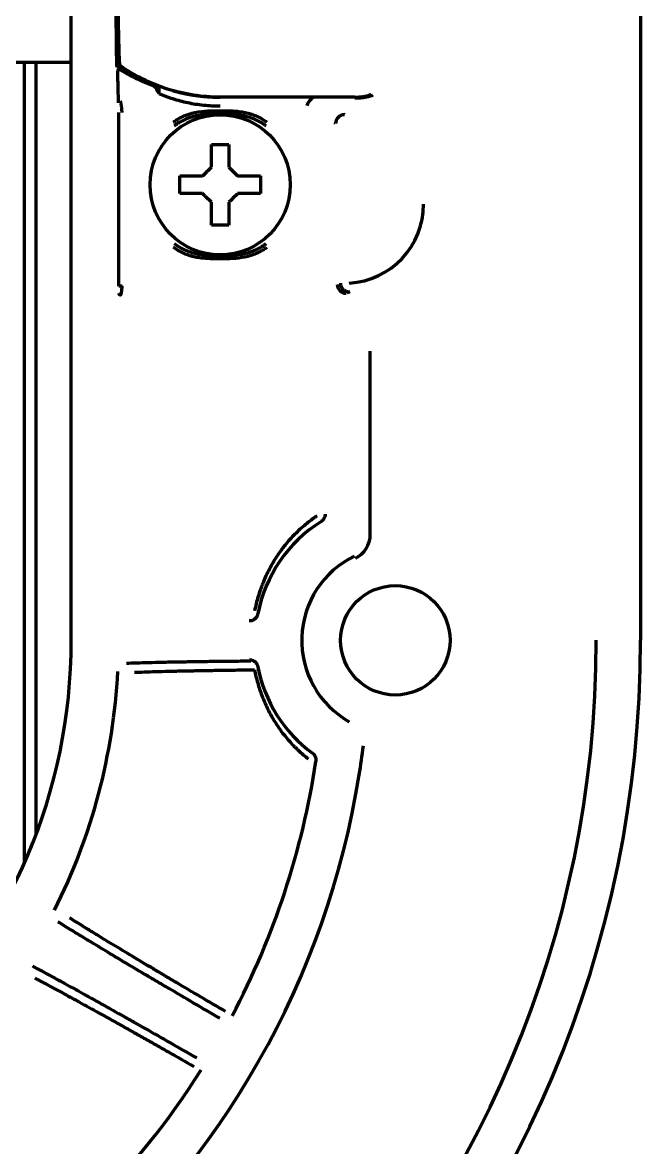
# Model space of a CAD drawing. Header units: inches. Extents: x -3055 to 7244, y 299 to 5591.
# Drawn here: x 3689.8 to 3725.1, y 4455.6 to 4519.8 of the extents above; entities that cross this region are included whole.
import ezdxf

# ---------------------------------------------------------------- set-up
doc = ezdxf.new("R2010")
doc.units = ezdxf.units.IN

msp = doc.modelspace()

# ---------------------------------------------------------------- linework, layer by layer
at = {"linetype": 'Continuous', "lineweight": 70}
for p, q in [((3725.119, 4556.574), (3725.119, 4484.563)), ((3692.619, 4484.563), (3692.619, 4528.586)), ((3664.967, 4517.563), (3692.618, 4517.563)), ((3689.94, 4517.564), (3689.94, 4471.856)), ((3690.619, 4473.525), (3690.619, 4517.565)), ((3695.413, 4517.351), (3695.398, 4517.361)), ((3695.423, 4517.344), (3695.413, 4517.351)), ((3701.118, 4515.563), (3701.119, 4515.563)), ((3708.8, 4515.563), (3701.119, 4515.563)), ((3695.336, 4504.777), (3695.336, 4514.696)), ((3708.212, 4514.556), (3708.173, 4514.59)), ((3707.712, 4514.057), (3707.676, 4514.091)), ((3698.819, 4510.563), (3698.819, 4511.063)), ((3698.819, 4510.063), (3698.819, 4510.563)), ((3703.419, 4511.063), (3703.419, 4510.563)), ((3703.419, 4510.563), (3703.419, 4510.063)), ((3695.521, 4504.777), (3695.336, 4504.777)), ((3709.691, 4490.601), (3709.691, 4501.061))]:
    msp.add_line(p, q, dxfattribs=at)
for centre, radius in [((3701.119, 4510.563), 4), ((3711.119, 4484.563), 3.125)]:
    msp.add_circle(centre, radius, dxfattribs=at)
for centre, radius, start, end in [((3708.235, 4509.447), 4.499, 273.20982, 0.00262), ((3711.119, 4484.563), 7.991, 122.07594, 169.11037), ((3711.119, 4484.563), 5.342, 115.73678, 240.49967), ((3661.119, 4484.563), 64, 180, 0), ((3661.119, 4484.563), 61.472, 180, 0), ((3661.119, 4484.563), 31.5, 180, 0), ((3711.119, 4484.563), 7.991, 190.88963, 233.70037), ((3661.119, 4484.563), 34.207, 333.232, 357.02426), ((3659.481, 4484.827), 50.211, 350.9077, 352.80538), ((3661.119, 4484.563), 45.991, 332.21535, 351.34687), ((3661.119, 4484.563), 48.553, 189.09025, 350.90976), ((3661.119, 4484.563), 45.991, 302.21535, 327.78465)]:
    msp.add_arc(centre, radius, start, end, dxfattribs=at)
for centre, major_axis, ratio, start_param, end_param in [((3695.373, 4517.081), (-0.1, -0.0021), 0.764151, 4.696588, 6.256133), ((3697.35, 4515.763), (-0.179, -0.467), 0.50471, 3.141589, 3.792713), ((3697.35, 4515.763), (-0.179, 0.467), 0.504709, 4.520689, 5.632076), ((3697.35, 4515.763), (0.179, 0.467), 0.504708, 4.904106, 6.283182), ((3706.449, 4515.063), (0.226, 0.446), 0.711761, 0.619546, 1.917516), ((3708.212, 4514.057), (0.424, 0.265), 0.996619, 1.014163, 2.581916), ((3708.307, 4504.875), (0.186, -0.464), 0.998896, 4.332447, 5.902482), ((3695.424, 4504.369), (-0.0707, 0.0707), 0.999695, 0.785279, 2.355718), ((3708.192, 4490.601), (-1.416, -0.496), 0.998612, 1.684757, 2.803906)]:
    msp.add_ellipse(centre, major_axis=major_axis, ratio=ratio, start_param=start_param, end_param=end_param, dxfattribs=at)
for points, degree in [([(3695.241, 4517.279), (3695.238, 4517.281), (3695.234, 4517.303), (3695.226, 4517.415), (3695.218, 4517.624), (3695.21, 4517.95), (3695.202, 4518.412), (3695.197, 4518.945), (3695.193, 4519.442), (3695.19, 4519.902), (3695.189, 4520.329), (3695.188, 4520.718), (3695.187, 4521.073), (3695.187, 4521.399), (3695.187, 4521.597), (3695.187, 4521.692)], 3), ([(3695.326, 4515.247), (3695.317, 4515.469), (3695.298, 4516), (3695.281, 4516.692), (3695.273, 4517.081)], 3), ([(3695.373, 4517.157), (3695.376, 4517.176), (3695.382, 4517.211), (3695.389, 4517.251), (3695.396, 4517.282), (3695.402, 4517.306), (3695.407, 4517.323), (3695.412, 4517.335), (3695.416, 4517.342), (3695.419, 4517.345), (3695.421, 4517.345), (3695.422, 4517.344)], 3), ([(3695.423, 4517.343), (3695.417, 4517.348)], 1), ([(3695.521, 4514.696), (3695.52, 4514.71), (3695.519, 4514.74), (3695.516, 4514.789), (3695.513, 4514.84), (3695.508, 4514.894), (3695.502, 4514.949), (3695.496, 4515.006), (3695.487, 4515.064), (3695.478, 4515.123), (3695.467, 4515.181), (3695.455, 4515.237), (3695.441, 4515.292), (3695.432, 4515.325), (3695.426, 4515.34)], 3), ([(3700.619, 4511.563), (3700.619, 4511.618), (3700.619, 4511.726), (3700.619, 4511.887), (3700.619, 4512.046), (3700.619, 4512.202), (3700.619, 4512.353), (3700.619, 4512.51), (3700.619, 4512.676), (3700.619, 4512.799), (3700.619, 4512.863)], 3), ([(3700.619, 4512.863), (3700.785, 4512.863), (3701.119, 4512.863), (3701.452, 4512.863), (3701.619, 4512.863)], 3), ([(3700.119, 4511.063), (3700.142, 4511.087), (3700.19, 4511.135), (3700.261, 4511.206), (3700.333, 4511.277), (3700.404, 4511.349), (3700.475, 4511.42), (3700.547, 4511.492), (3700.595, 4511.539), (3700.619, 4511.563)], 3), ([(3701.619, 4511.563), (3701.645, 4511.537), (3701.696, 4511.486), (3701.77, 4511.412), (3701.841, 4511.341), (3701.911, 4511.271), (3701.981, 4511.201), (3702.049, 4511.132), (3702.095, 4511.086), (3702.119, 4511.063)], 3), ([(3702.119, 4511.063), (3702.173, 4511.063), (3702.281, 4511.063), (3702.442, 4511.063), (3702.601, 4511.063), (3702.757, 4511.063), (3702.909, 4511.063), (3703.065, 4511.063), (3703.231, 4511.063), (3703.355, 4511.063), (3703.419, 4511.063)], 3), ([(3700.119, 4510.063), (3700.064, 4510.063), (3699.956, 4510.063), (3699.795, 4510.063), (3699.636, 4510.063), (3699.48, 4510.063), (3699.328, 4510.063), (3699.172, 4510.063), (3699.006, 4510.063), (3698.882, 4510.063), (3698.819, 4510.063)], 3), ([(3700.619, 4509.563), (3700.592, 4509.589), (3700.541, 4509.641), (3700.467, 4509.714), (3700.396, 4509.786), (3700.326, 4509.856), (3700.256, 4509.925), (3700.188, 4509.994), (3700.142, 4510.04), (3700.119, 4510.063)], 3), ([(3702.119, 4510.063), (3702.095, 4510.04), (3702.047, 4509.992), (3701.976, 4509.921), (3701.904, 4509.849), (3701.833, 4509.778), (3701.762, 4509.706), (3701.69, 4509.635), (3701.642, 4509.587), (3701.619, 4509.563)], 3), ([(3701.619, 4509.563), (3701.619, 4509.509), (3701.619, 4509.401), (3701.619, 4509.239), (3701.619, 4509.081), (3701.619, 4508.925), (3701.619, 4508.773), (3701.619, 4508.617), (3701.619, 4508.451), (3701.619, 4508.327), (3701.619, 4508.263)], 3), ([(3701.619, 4508.263), (3701.452, 4508.263), (3701.119, 4508.263), (3700.785, 4508.263), (3700.619, 4508.263)], 3), ([(3708.515, 4504.455), (3708.463, 4504.433), (3708.411, 4504.413), (3708.359, 4504.394)], 3)]:
    msp.add_open_spline(points, degree=degree, dxfattribs=at)
for points, knots in [([(3695.398, 4517.361), (3695.397, 4517.362), (3695.394, 4517.366), (3695.388, 4517.411), (3695.378, 4517.565), (3695.366, 4517.839), (3695.354, 4518.247), (3695.341, 4518.752), (3695.329, 4519.286), (3695.319, 4519.79), (3695.31, 4520.251), (3695.303, 4520.672), (3695.297, 4521.055), (3695.291, 4521.39), (3695.288, 4521.599), (3695.287, 4521.692)], [0, 0, 0, 0, 0.013537, 0.087967, 0.171477, 0.265427, 0.371587, 0.484999, 0.587268, 0.677066, 0.757422, 0.829358, 0.894159, 0.952865, 1, 1, 1, 1]), ([(3695.398, 4517.361), (3695.383, 4517.372), (3695.365, 4517.378), (3695.329, 4517.38), (3695.311, 4517.376), (3695.278, 4517.359), (3695.265, 4517.347), (3695.246, 4517.315), (3695.241, 4517.297), (3695.241, 4517.279)], [0, 0, 0, 0, 0.25, 0.25, 0.5, 0.5, 0.75, 0.75, 1, 1, 1, 1]), ([(3697.35, 4516.189), (3697.334, 4516.195), (3697.302, 4516.207), (3697.255, 4516.224), (3697.208, 4516.242), (3697.161, 4516.261), (3697.113, 4516.279), (3697.066, 4516.298), (3697.018, 4516.317), (3696.971, 4516.337), (3696.923, 4516.356), (3696.876, 4516.376), (3696.828, 4516.397), (3696.78, 4516.417), (3696.732, 4516.438), (3696.685, 4516.459), (3696.637, 4516.481), (3696.589, 4516.503), (3696.541, 4516.525), (3696.493, 4516.547), (3696.445, 4516.57), (3696.384, 4516.599), (3696.31, 4516.635), (3696.224, 4516.678), (3696.138, 4516.721), (3696.053, 4516.766), (3695.967, 4516.811), (3695.882, 4516.858), (3695.797, 4516.905), (3695.712, 4516.954), (3695.627, 4517.003), (3695.542, 4517.053), (3695.457, 4517.105), (3695.401, 4517.139), (3695.373, 4517.157)], [0, 0, 0, 0, 0.022367, 0.04483, 0.067389, 0.090046, 0.112799, 0.13565, 0.158599, 0.181646, 0.204792, 0.228037, 0.251382, 0.274827, 0.298372, 0.322018, 0.345765, 0.369613, 0.393564, 0.417616, 0.441771, 0.466028, 0.509546, 0.553236, 0.5971, 0.64114, 0.685357, 0.729754, 0.774331, 0.819092, 0.864038, 0.90917, 0.95449, 1, 1, 1, 1]), ([(3701.119, 4515.563), (3700.611, 4515.563), (3700.103, 4515.602), (3699.1, 4515.756), (3698.604, 4515.871), (3697.636, 4516.176), (3697.164, 4516.365), (3696.253, 4516.812), (3695.814, 4517.071), (3695.398, 4517.361)], [0, 0, 0, 0, 0.25, 0.25, 0.5, 0.5, 0.75, 0.75, 1, 1, 1, 1]), ([(3697.529, 4516.23), (3697.339, 4516.303), (3697.154, 4516.381), (3696.79, 4516.547), (3696.611, 4516.635), (3696.26, 4516.82), (3696.088, 4516.918), (3695.751, 4517.124), (3695.585, 4517.232), (3695.422, 4517.344)], [0, 0, 0, 0, 0.25, 0.25, 0.5, 0.5, 0.75, 0.75, 1, 1, 1, 1]), ([(3697.615, 4515.763), (3697.867, 4515.659), (3698.131, 4515.562), (3698.546, 4515.434), (3698.686, 4515.393), (3698.973, 4515.319), (3699.119, 4515.285), (3699.564, 4515.192), (3699.869, 4515.144), (3700.489, 4515.08), (3700.804, 4515.063), (3701.119, 4515.063)], [0, 0, 0, 0, 0.25, 0.25, 0.375, 0.375, 0.5, 0.5, 0.75, 0.75, 1, 1, 1, 1]), ([(3698.375, 4515.947), (3698.377, 4515.947), (3698.39, 4515.943), (3698.413, 4515.936), (3698.446, 4515.927), (3698.478, 4515.918), (3698.511, 4515.909), (3698.544, 4515.901), (3698.576, 4515.892), (3698.609, 4515.883), (3698.642, 4515.875), (3698.675, 4515.867), (3698.707, 4515.858), (3698.74, 4515.85), (3698.773, 4515.842), (3698.806, 4515.834), (3698.84, 4515.826), (3698.873, 4515.819), (3698.906, 4515.811), (3698.939, 4515.804), (3698.972, 4515.796), (3699.006, 4515.789), (3699.039, 4515.782), (3699.073, 4515.775), (3699.106, 4515.768), (3699.14, 4515.761), (3699.173, 4515.754), (3699.207, 4515.748), (3699.241, 4515.741), (3699.274, 4515.735), (3699.308, 4515.729), (3699.342, 4515.722), (3699.376, 4515.716), (3699.41, 4515.71), (3699.444, 4515.705), (3699.478, 4515.699), (3699.512, 4515.693), (3699.546, 4515.688), (3699.58, 4515.682), (3699.614, 4515.677), (3699.649, 4515.672), (3699.683, 4515.667), (3699.717, 4515.662), (3699.752, 4515.657), (3699.786, 4515.653), (3699.82, 4515.648), (3699.855, 4515.643), (3699.889, 4515.639), (3699.924, 4515.635), (3699.959, 4515.631), (3699.993, 4515.627), (3700.028, 4515.623), (3700.063, 4515.619), (3700.097, 4515.616), (3700.132, 4515.612), (3700.167, 4515.609), (3700.202, 4515.605), (3700.237, 4515.602), (3700.272, 4515.599), (3700.306, 4515.596), (3700.341, 4515.594), (3700.376, 4515.591), (3700.412, 4515.588), (3700.447, 4515.586), (3700.482, 4515.584), (3700.517, 4515.581), (3700.552, 4515.579), (3700.587, 4515.577), (3700.622, 4515.576), (3700.658, 4515.574), (3700.693, 4515.572), (3700.728, 4515.571), (3700.764, 4515.57), (3700.799, 4515.568), (3700.834, 4515.567), (3700.87, 4515.566), (3700.905, 4515.566), (3700.941, 4515.565), (3700.976, 4515.564), (3701.012, 4515.564), (3701.047, 4515.564), (3701.083, 4515.563), (3701.107, 4515.563), (3701.119, 4515.563)], [0, 0, 0, 0, 0.002576, 0.015434, 0.028273, 0.041096, 0.053901, 0.066688, 0.079459, 0.092213, 0.104951, 0.117673, 0.13038, 0.143071, 0.155747, 0.168409, 0.181055, 0.193688, 0.206307, 0.218913, 0.231505, 0.244085, 0.256652, 0.269207, 0.281749, 0.294281, 0.306801, 0.319309, 0.331808, 0.344296, 0.356774, 0.369242, 0.381701, 0.394151, 0.406592, 0.419025, 0.43145, 0.443867, 0.456276, 0.468679, 0.481075, 0.493464, 0.505847, 0.518225, 0.530597, 0.542964, 0.555326, 0.567684, 0.580037, 0.592387, 0.604734, 0.617077, 0.629417, 0.641756, 0.654092, 0.666426, 0.678759, 0.69109, 0.703421, 0.715752, 0.728082, 0.740413, 0.752744, 0.765076, 0.777409, 0.789744, 0.802081, 0.81442, 0.826762, 0.839106, 0.851454, 0.863805, 0.87616, 0.88852, 0.900884, 0.913253, 0.925627, 0.938007, 0.950392, 0.962784, 0.975182, 0.987588, 1, 1, 1, 1]), ([(3708.8, 4515.563), (3708.806, 4515.563), (3708.82, 4515.563), (3708.84, 4515.564), (3708.86, 4515.564), (3708.88, 4515.564), (3708.9, 4515.564), (3708.92, 4515.565), (3708.94, 4515.566), (3708.959, 4515.566), (3708.979, 4515.567), (3708.998, 4515.568), (3709.017, 4515.569), (3709.037, 4515.57), (3709.056, 4515.571), (3709.075, 4515.573), (3709.094, 4515.574), (3709.112, 4515.576), (3709.131, 4515.577), (3709.149, 4515.579), (3709.168, 4515.581), (3709.186, 4515.583), (3709.204, 4515.585), (3709.222, 4515.587), (3709.24, 4515.59), (3709.258, 4515.592), (3709.276, 4515.595), (3709.317, 4515.601), (3709.38, 4515.612), (3709.465, 4515.63), (3709.547, 4515.652), (3709.626, 4515.678), (3709.676, 4515.697), (3709.7, 4515.708), (3709.701, 4515.708)], [0, 0, 0, 0, 0.020634, 0.041151, 0.061554, 0.081845, 0.102027, 0.122105, 0.142081, 0.161958, 0.181741, 0.201433, 0.221038, 0.240559, 0.260001, 0.279367, 0.298662, 0.31789, 0.337055, 0.356162, 0.375216, 0.39422, 0.41318, 0.4321, 0.450986, 0.469842, 0.488674, 0.507486, 0.601277, 0.69672, 0.794518, 0.895363, 0.999923, 1, 1, 1, 1]), ([(3708.8, 4515.52), (3708.808, 4515.52), (3708.823, 4515.52), (3708.847, 4515.52), (3708.87, 4515.52), (3708.893, 4515.521), (3708.916, 4515.521), (3708.939, 4515.522), (3708.962, 4515.523), (3708.984, 4515.524), (3709.007, 4515.525), (3709.029, 4515.526), (3709.051, 4515.527), (3709.073, 4515.528), (3709.095, 4515.53), (3709.116, 4515.531), (3709.138, 4515.533), (3709.159, 4515.534), (3709.18, 4515.536), (3709.201, 4515.538), (3709.221, 4515.54), (3709.241, 4515.543), (3709.261, 4515.545), (3709.281, 4515.547), (3709.301, 4515.55), (3709.32, 4515.552), (3709.339, 4515.555), (3709.385, 4515.562), (3709.458, 4515.574), (3709.556, 4515.595), (3709.652, 4515.619), (3709.745, 4515.648), (3709.804, 4515.67), (3709.833, 4515.681), (3709.833, 4515.681)], [0, 0, 0, 0, 0.020912, 0.041707, 0.062387, 0.082955, 0.103413, 0.123763, 0.144004, 0.164134, 0.184148, 0.204041, 0.223811, 0.243454, 0.262968, 0.282351, 0.301601, 0.320715, 0.339694, 0.358536, 0.377241, 0.395807, 0.414236, 0.432527, 0.450681, 0.468699, 0.486581, 0.504328, 0.598677, 0.695534, 0.794845, 0.896422, 0.999951, 1, 1, 1, 1]), ([(3703.791, 4514.117), (3703.702, 4514.189), (3703.608, 4514.254), (3703.413, 4514.371), (3703.312, 4514.423), (3703.154, 4514.492), (3703.101, 4514.513), (3703.019, 4514.543), (3702.991, 4514.553), (3702.936, 4514.571), (3702.797, 4514.616), (3702.656, 4514.65), (3702.427, 4514.695), (3702.196, 4514.73), (3701.96, 4514.749), (3701.781, 4514.759), (3701.721, 4514.762), (3701.601, 4514.766), (3701.541, 4514.767), (3701.361, 4514.771), (3701.24, 4514.772), (3701.06, 4514.772), (3700.999, 4514.772), (3700.879, 4514.771), (3700.819, 4514.77), (3700.639, 4514.766), (3700.52, 4514.763), (3700.164, 4514.743), (3699.93, 4514.719), (3699.669, 4514.668), (3699.64, 4514.662), (3699.583, 4514.649), (3699.554, 4514.642), (3699.469, 4514.621), (3699.3, 4514.575), (3699.138, 4514.516), (3698.928, 4514.424), (3698.827, 4514.372), (3698.704, 4514.299), (3698.679, 4514.284), (3698.631, 4514.253), (3698.607, 4514.237), (3698.536, 4514.187), (3698.49, 4514.153), (3698.446, 4514.117)], [0, 0, 0, 0, 0.0625, 0.0625, 0.125, 0.125, 0.15625, 0.15625, 0.171875, 0.171875, 0.1875, 0.25, 0.25, 0.3125, 0.375, 0.375, 0.40625, 0.40625, 0.4375, 0.4375, 0.5, 0.5, 0.53125, 0.53125, 0.5625, 0.5625, 0.625, 0.625, 0.75, 0.75, 0.765625, 0.765625, 0.78125, 0.78125, 0.8125, 0.875, 0.875, 0.9375, 0.9375, 0.953125, 0.953125, 0.96875, 0.96875, 1, 1, 1, 1]), ([(3703.739, 4513.92), (3703.649, 4513.99), (3703.555, 4514.054), (3703.36, 4514.17), (3703.259, 4514.223), (3703.103, 4514.293), (3703.051, 4514.315), (3702.97, 4514.347), (3702.943, 4514.357), (3702.889, 4514.376), (3702.753, 4514.423), (3702.615, 4514.462), (3702.28, 4514.54), (3702.052, 4514.573), (3701.704, 4514.604), (3701.587, 4514.611), (3701.354, 4514.62), (3701.237, 4514.622), (3701.061, 4514.622), (3701.003, 4514.621), (3700.886, 4514.619), (3700.827, 4514.618), (3700.653, 4514.611), (3700.537, 4514.604), (3700.191, 4514.573), (3699.962, 4514.541), (3699.709, 4514.482), (3699.68, 4514.475), (3699.624, 4514.461), (3699.596, 4514.453), (3699.513, 4514.43), (3699.457, 4514.413), (3699.294, 4514.359), (3699.187, 4514.317), (3698.98, 4514.224), (3698.879, 4514.172), (3698.757, 4514.099), (3698.733, 4514.084), (3698.684, 4514.053), (3698.661, 4514.037), (3698.59, 4513.989), (3698.543, 4513.955), (3698.498, 4513.92)], [0, 0, 0, 0, 0.0625, 0.0625, 0.125, 0.125, 0.15625, 0.15625, 0.171875, 0.171875, 0.1875, 0.25, 0.25, 0.375, 0.375, 0.4375, 0.4375, 0.5, 0.5, 0.53125, 0.53125, 0.5625, 0.5625, 0.625, 0.625, 0.75, 0.75, 0.765625, 0.765625, 0.78125, 0.78125, 0.8125, 0.8125, 0.875, 0.875, 0.9375, 0.9375, 0.953125, 0.953125, 0.96875, 0.96875, 1, 1, 1, 1]), ([(3701.619, 4512.863), (3701.619, 4512.661), (3701.619, 4512.451), (3701.619, 4512.126), (3701.619, 4512.016), (3701.619, 4511.792), (3701.619, 4511.679), (3701.619, 4511.563)], [0, 0, 0, 0, 0.5, 0.5, 0.75, 0.75, 1, 1, 1, 1]), ([(3698.819, 4511.063), (3699.021, 4511.063), (3699.231, 4511.063), (3699.556, 4511.063), (3699.666, 4511.063), (3699.89, 4511.063), (3700.003, 4511.063), (3700.119, 4511.063)], [0, 0, 0, 0, 0.5, 0.5, 0.75, 0.75, 1, 1, 1, 1]), ([(3703.419, 4510.063), (3703.216, 4510.063), (3703.006, 4510.063), (3702.681, 4510.063), (3702.571, 4510.063), (3702.347, 4510.063), (3702.234, 4510.063), (3702.119, 4510.063)], [0, 0, 0, 0, 0.5, 0.5, 0.75, 0.75, 1, 1, 1, 1]), ([(3700.619, 4508.263), (3700.619, 4508.466), (3700.619, 4508.676), (3700.619, 4509.001), (3700.619, 4509.111), (3700.619, 4509.335), (3700.619, 4509.448), (3700.619, 4509.563)], [0, 0, 0, 0, 0.5, 0.5, 0.75, 0.75, 1, 1, 1, 1]), ([(3698.446, 4507.009), (3698.535, 4506.938), (3698.629, 4506.873), (3698.824, 4506.756), (3698.925, 4506.704), (3699.083, 4506.635), (3699.136, 4506.614), (3699.218, 4506.584), (3699.246, 4506.574), (3699.301, 4506.555), (3699.44, 4506.511), (3699.581, 4506.476), (3699.81, 4506.431), (3700.041, 4506.396), (3700.277, 4506.378), (3700.456, 4506.368), (3700.516, 4506.365), (3700.636, 4506.361), (3700.696, 4506.359), (3700.876, 4506.356), (3700.997, 4506.355), (3701.177, 4506.355), (3701.238, 4506.355), (3701.358, 4506.356), (3701.418, 4506.357), (3701.598, 4506.36), (3701.717, 4506.364), (3702.073, 4506.384), (3702.307, 4506.408), (3702.568, 4506.459), (3702.597, 4506.465), (3702.654, 4506.478), (3702.683, 4506.484), (3702.769, 4506.506), (3702.937, 4506.552), (3703.099, 4506.611), (3703.309, 4506.703), (3703.41, 4506.754), (3703.533, 4506.828), (3703.558, 4506.843), (3703.606, 4506.874), (3703.63, 4506.89), (3703.701, 4506.939), (3703.747, 4506.974), (3703.791, 4507.009)], [0, 0, 0, 0, 0.0625, 0.0625, 0.125, 0.125, 0.15625, 0.15625, 0.171875, 0.171875, 0.1875, 0.25, 0.25, 0.3125, 0.375, 0.375, 0.40625, 0.40625, 0.4375, 0.4375, 0.5, 0.5, 0.53125, 0.53125, 0.5625, 0.5625, 0.625, 0.625, 0.75, 0.75, 0.765625, 0.765625, 0.78125, 0.78125, 0.8125, 0.875, 0.875, 0.9375, 0.9375, 0.953125, 0.953125, 0.96875, 0.96875, 1, 1, 1, 1]), ([(3698.498, 4507.206), (3698.589, 4507.136), (3698.682, 4507.073), (3698.877, 4506.956), (3698.978, 4506.904), (3699.134, 4506.833), (3699.186, 4506.811), (3699.267, 4506.78), (3699.294, 4506.77), (3699.348, 4506.75), (3699.484, 4506.703), (3699.622, 4506.665), (3699.957, 4506.587), (3700.185, 4506.554), (3700.533, 4506.523), (3700.65, 4506.516), (3700.883, 4506.507), (3701, 4506.505), (3701.176, 4506.505), (3701.234, 4506.505), (3701.351, 4506.507), (3701.41, 4506.509), (3701.584, 4506.516), (3701.7, 4506.523), (3702.046, 4506.553), (3702.275, 4506.586), (3702.528, 4506.645), (3702.557, 4506.652), (3702.613, 4506.666), (3702.641, 4506.674), (3702.724, 4506.697), (3702.78, 4506.714), (3702.943, 4506.768), (3703.05, 4506.809), (3703.257, 4506.903), (3703.358, 4506.955), (3703.48, 4507.028), (3703.504, 4507.043), (3703.553, 4507.074), (3703.576, 4507.09), (3703.647, 4507.138), (3703.694, 4507.171), (3703.739, 4507.206)], [0, 0, 0, 0, 0.0625, 0.0625, 0.125, 0.125, 0.15625, 0.15625, 0.171875, 0.171875, 0.1875, 0.25, 0.25, 0.375, 0.375, 0.4375, 0.4375, 0.5, 0.5, 0.53125, 0.53125, 0.5625, 0.5625, 0.625, 0.625, 0.75, 0.75, 0.765625, 0.765625, 0.78125, 0.78125, 0.8125, 0.8125, 0.875, 0.875, 0.9375, 0.9375, 0.953125, 0.953125, 0.96875, 0.96875, 1, 1, 1, 1]), ([(3695.424, 4504.269), (3695.425, 4504.269), (3695.426, 4504.269), (3695.428, 4504.27), (3695.43, 4504.27), (3695.432, 4504.271), (3695.433, 4504.273), (3695.435, 4504.274), (3695.437, 4504.276), (3695.439, 4504.277), (3695.441, 4504.279), (3695.443, 4504.281), (3695.444, 4504.284), (3695.446, 4504.286), (3695.448, 4504.289), (3695.45, 4504.291), (3695.451, 4504.294), (3695.453, 4504.297), (3695.455, 4504.301), (3695.456, 4504.304), (3695.458, 4504.307), (3695.46, 4504.311), (3695.461, 4504.315), (3695.463, 4504.318), (3695.464, 4504.322), (3695.466, 4504.326), (3695.467, 4504.331), (3695.469, 4504.335), (3695.47, 4504.339), (3695.472, 4504.344), (3695.473, 4504.348), (3695.474, 4504.353), (3695.476, 4504.358), (3695.477, 4504.363), (3695.479, 4504.368), (3695.48, 4504.373), (3695.481, 4504.378), (3695.482, 4504.383), (3695.484, 4504.388), (3695.485, 4504.394), (3695.486, 4504.399), (3695.487, 4504.405), (3695.488, 4504.41), (3695.49, 4504.416), (3695.491, 4504.422), (3695.492, 4504.428), (3695.493, 4504.433), (3695.495, 4504.447), (3695.499, 4504.469), (3695.504, 4504.502), (3695.508, 4504.538), (3695.511, 4504.57), (3695.514, 4504.596), (3695.515, 4504.615), (3695.516, 4504.634), (3695.517, 4504.653), (3695.518, 4504.672), (3695.519, 4504.691), (3695.52, 4504.709), (3695.52, 4504.727), (3695.52, 4504.744), (3695.521, 4504.761), (3695.521, 4504.772), (3695.521, 4504.777)], [0, 0, 0, 0, 0.015383, 0.030642, 0.04578, 0.060796, 0.07569, 0.090464, 0.105118, 0.119651, 0.134066, 0.148361, 0.162537, 0.176595, 0.190535, 0.204357, 0.218062, 0.231651, 0.245122, 0.258478, 0.271717, 0.284841, 0.297849, 0.310743, 0.323521, 0.336185, 0.348735, 0.361171, 0.373493, 0.385703, 0.397799, 0.409782, 0.421652, 0.43341, 0.445056, 0.45659, 0.468013, 0.479324, 0.490524, 0.501614, 0.512592, 0.523459, 0.534216, 0.544863, 0.5554, 0.565828, 0.576145, 0.586353, 0.635571, 0.684796, 0.734095, 0.783531, 0.806444, 0.828729, 0.850396, 0.871438, 0.891831, 0.911565, 0.930648, 0.949062, 0.966772, 0.983755, 1, 1, 1, 1]), ([(3707.988, 4504.954), (3707.988, 4504.921), (3707.991, 4504.887), (3708.005, 4504.82), (3708.015, 4504.788), (3708.042, 4504.726), (3708.059, 4504.696), (3708.097, 4504.64), (3708.12, 4504.615), (3708.169, 4504.568), (3708.196, 4504.547), (3708.253, 4504.512), (3708.284, 4504.497), (3708.348, 4504.473), (3708.381, 4504.465), (3708.447, 4504.455), (3708.481, 4504.454), (3708.515, 4504.455)], [0, 0, 0, 0, 0.125, 0.125, 0.25, 0.25, 0.375, 0.375, 0.5, 0.5, 0.625, 0.625, 0.75, 0.75, 0.875, 0.875, 1, 1, 1, 1]), ([(3706.659, 4491.67), (3706.601, 4491.631), (3706.543, 4491.591), (3706.428, 4491.511), (3706.259, 4491.388), (3706.095, 4491.259), (3705.776, 4490.995), (3705.573, 4490.809), (3705.187, 4490.417), (3705.003, 4490.212), (3704.786, 4489.943), (3704.743, 4489.888), (3704.658, 4489.778), (3704.617, 4489.723), (3704.494, 4489.554), (3704.415, 4489.44), (3704.187, 4489.093), (3704.047, 4488.855), (3703.79, 4488.364), (3703.673, 4488.112), (3703.541, 4487.788), (3703.515, 4487.723), (3703.466, 4487.592), (3703.393, 4487.394), (3703.329, 4487.194), (3703.208, 4486.79), (3703.141, 4486.516), (3703.087, 4486.238)], [0, 0, 0, 0, 0.03125, 0.03125, 0.0625, 0.125, 0.125, 0.25, 0.25, 0.375, 0.375, 0.40625, 0.40625, 0.4375, 0.4375, 0.5, 0.5, 0.625, 0.625, 0.75, 0.75, 0.78125, 0.78125, 0.8125, 0.875, 0.875, 1, 1, 1, 1]), ([(3707.11, 4491.759), (3707.11, 4491.717), (3707.105, 4491.675), (3707.091, 4491.624), (3707.088, 4491.614), (3707.082, 4491.594), (3707.078, 4491.584), (3707.066, 4491.554), (3707.048, 4491.516), (3707.026, 4491.48), (3707.007, 4491.455), (3707, 4491.446), (3706.987, 4491.43), (3706.98, 4491.422), (3706.943, 4491.384), (3706.911, 4491.357), (3706.875, 4491.335)], [0, 0, 0, 0, 0.25, 0.25, 0.3125, 0.3125, 0.375, 0.375, 0.5, 0.625, 0.625, 0.6875, 0.6875, 0.75, 0.75, 1, 1, 1, 1]), ([(3703.271, 4486.073), (3703.266, 4486.044), (3703.258, 4486.017), (3703.243, 4485.977), (3703.237, 4485.963), (3703.224, 4485.937), (3703.218, 4485.925), (3703.195, 4485.887), (3703.179, 4485.864), (3703.151, 4485.831), (3703.141, 4485.821), (3703.12, 4485.8), (3703.109, 4485.791), (3703.076, 4485.763), (3703.052, 4485.747), (3703.015, 4485.725), (3703.002, 4485.719), (3702.976, 4485.707), (3702.962, 4485.701), (3702.921, 4485.687), (3702.866, 4485.672), (3702.809, 4485.667), (3702.78, 4485.667)], [0, 0, 0, 0, 0.125, 0.125, 0.1875, 0.1875, 0.25, 0.25, 0.375, 0.375, 0.4375, 0.4375, 0.5, 0.5, 0.625, 0.625, 0.6875, 0.6875, 0.75, 0.75, 0.875, 1, 1, 1, 1]), ([(3695.778, 4483.262), (3695.958, 4483.268), (3696.154, 4483.275), (3696.578, 4483.288), (3697.032, 4483.301), (3697.547, 4483.313), (3697.957, 4483.322), (3698.097, 4483.325), (3698.314, 4483.329), (3698.424, 4483.331), (3698.536, 4483.333), (3698.611, 4483.335), (3698.649, 4483.335), (3698.991, 4483.342), (3699.306, 4483.347), (3699.959, 4483.357), (3700.633, 4483.366), (3701.352, 4483.374), (3702.092, 4483.382), (3702.473, 4483.386), (3702.866, 4483.389)], [0, 0, 0, 0, 0.125, 0.125, 0.25, 0.375, 0.375, 0.4375, 0.4375, 0.46875, 0.484375, 0.484375, 0.5, 0.5, 0.625, 0.625, 0.75, 0.875, 0.875, 1, 1, 1, 1]), ([(3702.78, 4483.46), (3702.809, 4483.46), (3702.837, 4483.457), (3702.88, 4483.45), (3702.894, 4483.447), (3702.922, 4483.439), (3702.936, 4483.435), (3702.976, 4483.42), (3703.002, 4483.408), (3703.04, 4483.387), (3703.052, 4483.379), (3703.076, 4483.363), (3703.087, 4483.354), (3703.121, 4483.327), (3703.141, 4483.307), (3703.169, 4483.274), (3703.178, 4483.262), (3703.195, 4483.239), (3703.203, 4483.227), (3703.225, 4483.19), (3703.237, 4483.164), (3703.253, 4483.124), (3703.257, 4483.11), (3703.265, 4483.082), (3703.269, 4483.068), (3703.271, 4483.054)], [0, 0, 0, 0, 0.125, 0.125, 0.1875, 0.1875, 0.25, 0.25, 0.375, 0.375, 0.4375, 0.4375, 0.5, 0.5, 0.625, 0.625, 0.6875, 0.6875, 0.75, 0.75, 0.875, 0.875, 0.9375, 0.9375, 1, 1, 1, 1]), ([(3696.234, 4482.738), (3696.407, 4482.745), (3696.596, 4482.753), (3697.004, 4482.767), (3697.442, 4482.781), (3697.939, 4482.794), (3698.333, 4482.804), (3698.469, 4482.807), (3698.678, 4482.812), (3698.748, 4482.813), (3698.891, 4482.816), (3698.964, 4482.818), (3699.183, 4482.823), (3699.333, 4482.826), (3699.563, 4482.83), (3699.64, 4482.831), (3699.796, 4482.834), (3699.875, 4482.836), (3700.272, 4482.843), (3700.599, 4482.848), (3701.275, 4482.858), (3701.623, 4482.863), (3702.339, 4482.872), (3702.707, 4482.876), (3703.086, 4482.88)], [0, 0, 0, 0, 0.125, 0.125, 0.25, 0.375, 0.375, 0.4375, 0.4375, 0.46875, 0.46875, 0.5, 0.5, 0.5625, 0.5625, 0.59375, 0.59375, 0.625, 0.625, 0.75, 0.75, 0.875, 0.875, 1, 1, 1, 1]), ([(3703.086, 4482.88), (3703.11, 4482.754), (3703.137, 4482.627), (3703.196, 4482.378), (3703.228, 4482.254), (3703.332, 4481.887), (3703.412, 4481.647), (3703.591, 4481.176), (3703.69, 4480.945), (3703.855, 4480.605), (3703.912, 4480.493), (3704.002, 4480.326), (3704.033, 4480.27), (3704.096, 4480.16), (3704.127, 4480.106), (3704.289, 4479.835), (3704.428, 4479.626), (3704.723, 4479.221), (3704.88, 4479.025), (3705.129, 4478.742), (3705.214, 4478.649), (3705.346, 4478.512), (3705.391, 4478.467), (3705.481, 4478.378), (3705.527, 4478.334), (3705.758, 4478.115), (3705.951, 4477.95), (3706.153, 4477.792)], [0, 0, 0, 0, 0.0625, 0.0625, 0.125, 0.125, 0.25, 0.25, 0.375, 0.375, 0.4375, 0.4375, 0.46875, 0.46875, 0.5, 0.5, 0.625, 0.625, 0.75, 0.75, 0.8125, 0.8125, 0.84375, 0.84375, 0.875, 0.875, 1, 1, 1, 1]), ([(3706.388, 4478.123), (3706.425, 4478.096), (3706.457, 4478.064), (3706.499, 4478.011), (3706.512, 4477.992), (3706.535, 4477.952), (3706.545, 4477.932), (3706.562, 4477.89), (3706.57, 4477.869), (3706.581, 4477.825), (3706.59, 4477.78), (3706.592, 4477.735), (3706.592, 4477.689), (3706.59, 4477.666), (3706.586, 4477.644)], [0, 0, 0, 0, 0.25, 0.25, 0.375, 0.375, 0.5, 0.5, 0.625, 0.625, 0.75, 0.875, 0.875, 1, 1, 1, 1]), ([(3701.096, 4462.992), (3700.587, 4463.288), (3700.091, 4463.578), (3699.119, 4464.146), (3698.645, 4464.425), (3697.95, 4464.833), (3697.721, 4464.968), (3697.382, 4465.168), (3697.269, 4465.235), (3697.102, 4465.334), (3697.046, 4465.367), (3696.935, 4465.432), (3696.88, 4465.465), (3696.388, 4465.756), (3695.97, 4466.004), (3695.175, 4466.478), (3694.797, 4466.704), (3694.259, 4467.027), (3694.085, 4467.132), (3693.874, 4467.26), (3693.832, 4467.285), (3693.749, 4467.335), (3693.708, 4467.36), (3693.585, 4467.435), (3693.505, 4467.483), (3693.112, 4467.722), (3692.825, 4467.898), (3692.301, 4468.221), (3692.065, 4468.367), (3691.856, 4468.499)], [0, 0, 0, 0, 0.125, 0.125, 0.25, 0.25, 0.3125, 0.3125, 0.34375, 0.34375, 0.359375, 0.359375, 0.375, 0.375, 0.5, 0.5, 0.625, 0.625, 0.6875, 0.6875, 0.703125, 0.703125, 0.71875, 0.71875, 0.75, 0.75, 0.875, 0.875, 1, 1, 1, 1]), ([(3701.432, 4463.38), (3700.942, 4463.666), (3700.463, 4463.947), (3699.525, 4464.497), (3699.068, 4464.767), (3698.397, 4465.163), (3698.176, 4465.294), (3697.849, 4465.488), (3697.741, 4465.552), (3697.579, 4465.648), (3697.525, 4465.68), (3697.419, 4465.744), (3697.366, 4465.775), (3696.89, 4466.058), (3696.487, 4466.299), (3695.72, 4466.759), (3695.355, 4466.978), (3694.837, 4467.292), (3694.669, 4467.394), (3694.465, 4467.518), (3694.425, 4467.542), (3694.345, 4467.591), (3694.305, 4467.616), (3694.186, 4467.688), (3694.031, 4467.783), (3693.882, 4467.874), (3693.773, 4467.941), (3693.737, 4467.964), (3693.665, 4468.007), (3693.489, 4468.116), (3693.322, 4468.219), (3692.942, 4468.456), (3692.715, 4468.599), (3692.513, 4468.727)], [0, 0, 0, 0, 0.125, 0.125, 0.25, 0.25, 0.3125, 0.3125, 0.34375, 0.34375, 0.359375, 0.359375, 0.375, 0.375, 0.5, 0.5, 0.625, 0.625, 0.6875, 0.6875, 0.703125, 0.703125, 0.71875, 0.71875, 0.75, 0.78125, 0.78125, 0.796875, 0.796875, 0.8125, 0.875, 0.875, 1, 1, 1, 1]), ([(3690.399, 4465.976), (3690.618, 4465.861), (3690.862, 4465.73), (3691.401, 4465.439), (3691.696, 4465.279), (3692.175, 4465.017), (3692.341, 4464.926), (3692.599, 4464.783), (3692.687, 4464.735), (3692.821, 4464.661), (3692.866, 4464.636), (3692.957, 4464.586), (3693.002, 4464.56), (3693.416, 4464.331), (3693.803, 4464.116), (3694.611, 4463.664), (3695.033, 4463.427), (3695.692, 4463.056), (3695.917, 4462.929), (3696.203, 4462.768), (3696.26, 4462.735), (3696.376, 4462.67), (3696.434, 4462.637), (3696.609, 4462.538), (3696.726, 4462.472), (3697.315, 4462.138), (3697.796, 4461.865), (3698.777, 4461.306), (3699.278, 4461.02), (3699.788, 4460.728)], [0, 0, 0, 0, 0.125, 0.125, 0.25, 0.25, 0.3125, 0.3125, 0.34375, 0.34375, 0.359375, 0.359375, 0.375, 0.375, 0.5, 0.5, 0.625, 0.625, 0.6875, 0.6875, 0.703125, 0.703125, 0.71875, 0.71875, 0.75, 0.75, 0.875, 0.875, 1, 1, 1, 1]), ([(3690.531, 4465.293), (3690.742, 4465.183), (3690.979, 4465.058), (3691.501, 4464.779), (3691.786, 4464.625), (3692.249, 4464.373), (3692.409, 4464.286), (3692.659, 4464.149), (3692.744, 4464.103), (3692.874, 4464.032), (3692.917, 4464.008), (3693.005, 4463.959), (3693.049, 4463.935), (3693.45, 4463.715), (3693.823, 4463.508), (3694.605, 4463.074), (3695.013, 4462.847), (3695.65, 4462.49), (3695.867, 4462.368), (3696.144, 4462.212), (3696.199, 4462.181), (3696.311, 4462.118), (3696.367, 4462.087), (3696.536, 4461.992), (3696.763, 4461.864), (3696.993, 4461.734), (3697.225, 4461.603), (3697.342, 4461.537), (3697.692, 4461.339), (3697.928, 4461.205), (3698.643, 4460.8), (3699.128, 4460.524), (3699.621, 4460.242)], [0, 0, 0, 0, 0.125, 0.125, 0.25, 0.25, 0.3125, 0.3125, 0.34375, 0.34375, 0.359375, 0.359375, 0.375, 0.375, 0.5, 0.5, 0.625, 0.625, 0.6875, 0.6875, 0.703125, 0.703125, 0.71875, 0.71875, 0.75, 0.78125, 0.78125, 0.8125, 0.8125, 0.875, 0.875, 1, 1, 1, 1])]:
    msp.add_open_spline(points, degree=3, knots=knots, dxfattribs=at)
msp.add_rational_spline([(3695.422, 4517.344), (3695.347, 4517.397), (3695.265, 4517.354), (3695.265, 4517.262)], [1.36619164033, 0.877938591462, 0.877936119901, 1.36618422565], degree=3, dxfattribs=at)

doc.saveas('drawing.dxf')
